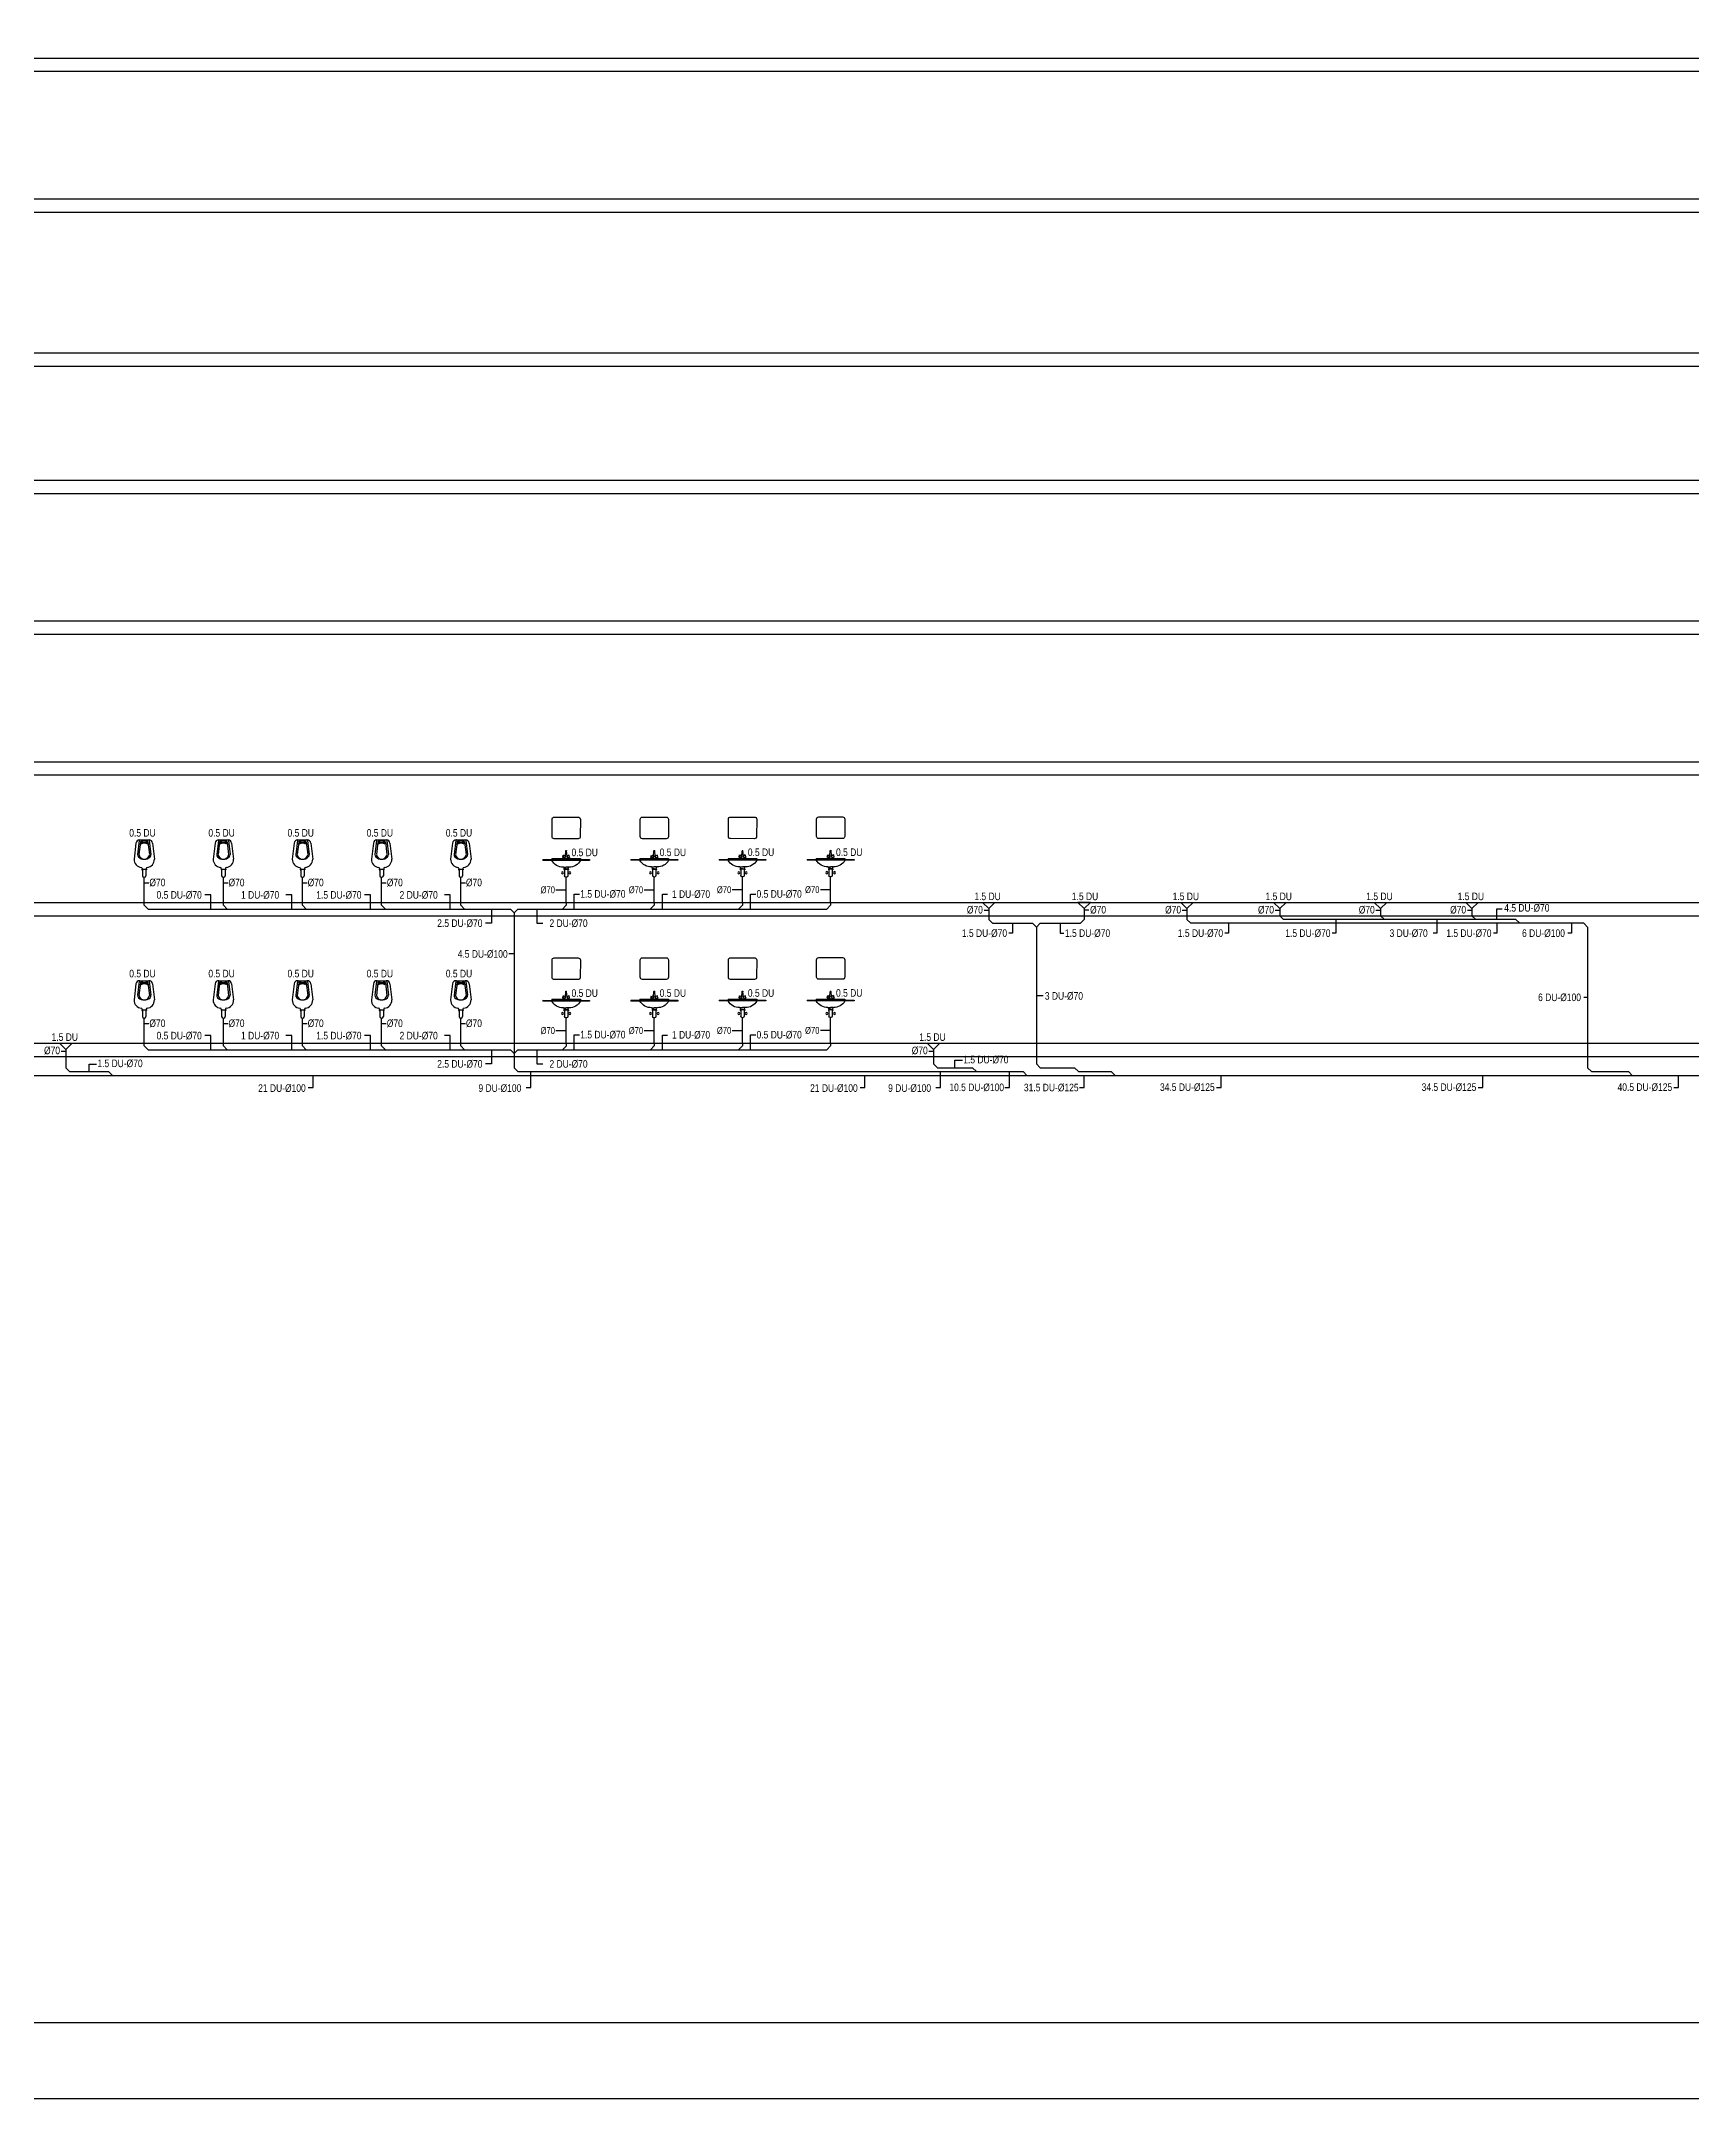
# Model space of a CAD drawing. Header units: centimetres. Extents: x 224692 to 285983, y -88114 to -79914.
# Drawn here: x 228439 to 232790, y -88114 to -82692 of the extents above; entities that cross this region are included whole.
import ezdxf
from ezdxf.enums import TextEntityAlignment as Align

# ---------------------------------------------------------------- set-up
doc = ezdxf.new("R2010")
doc.units = ezdxf.units.CM
doc.header["$LTSCALE"] = 0.2
doc.layers.get('0').update_dxf_attribs({"color": 252})
for name, color, linetype, lineweight in [('1-BASLIK', 53, 'Continuous', 25), ('SP-PIS', 6, 'Continuous', 30), ('SP-PIS-ALT KAT TAVANINDA', 30, 'Continuous', 30), ('SP-PIS-CAP', 241, 'Continuous', 30), ('SP-PISSU', 6, 'Continuous', 70), ('SP-PISSU-DOSEME', 121, 'Continuous', 30), ('SP-PISSU-TAVAN', 60, 'Continuous', 30)]:
    doc.layers.add(name, color=color, linetype=linetype, lineweight=lineweight)
for name, color, linetype in [('SP-ARMATUR-PIS-YUKBIRIMI', 213, 'Continuous'), ('SP-ARMATUR-PİSSU', 96, 'Continuous'), ('SP-PIS-YUKBIRIMI', 13, 'Continuous'), ('SP-SUZGEC', 14, 'Continuous')]:
    doc.layers.add(name, color=color, linetype=linetype)
doc.styles.add('ARIAL', font='arial.ttf')

# ---------------------------------------------------------------- blocks, each defined once
blk = doc.blocks.new('SUZ')
for p, q in [((-24.7, 0), (0, -24.7)), ((24.7, 0), (-24.7, 0)), ((0, -24.7), (24.7, 0))]:
    blk.add_line(p, q)
blk = doc.blocks.new('C10')
for p, q in [((-18.9, 233), (-25.2, 180.3)), ((-16.7, 234.9), (16.7, 234.9)), ((18.9, 233), (25.2, 180.3)), ((-31.1, 223.3), (-38.5, 162.3)), ((-14, 227.3), (-19.8, 179.7)), ((14, 227.3), (19.8, 179.7)), ((31.1, 223.3), (38.5, 162.3))]:
    blk.add_line(p, q)
at = {"color": 7}
for p, q in [((-8.8, 124.9), (-6.6, 124.9)), ((-8.8, 124.9), (-8.8, 122.7)), ((-8.8, 122.7), (-6.6, 122.7)), ((-7.7, 128.1), (-7.7, 124.9)), ((-7.7, 124.9), (7.7, 124.9)), ((-6.6, 122.7), (-6.6, 117.6)), ((-6.6, 122.7), (-6.6, 99.9)), ((-1.1, 94.4), (1.1, 94.4)), ((0, 0), (0, 94.4)), ((6.6, 124.9), (8.8, 124.9)), ((6.6, 122.7), (8.8, 122.7)), ((6.6, 122.7), (6.6, 99.9)), ((7.7, 128.1), (7.7, 124.9)), ((8.8, 124.9), (8.8, 122.7))]:
    blk.add_line(p, q, dxfattribs=at)
for centre, radius, start, end in [((-18, 221.7), 13.2, 90, 173.08877), ((-16.7, 232.7), 2.2, 90, 173.08877), ((0, 208.6), 24.1, 57.33013, 122.66987), ((16.7, 232.7), 2.2, 6.91123, 90), ((18, 221.7), 13.2, 6.91123, 90), ((-7.4, 162.3), 31.1, 180, 263.96394), ((-14.3, 179), 11, 173.08877, 226.64208), ((0, 194.2), 31.9, 226.64208, 313.35792), ((0, 182.2), 19.9, 187.46816, 352.53184), ((-11.8, 227), 2.2, 122.66987, 173.08877), ((0, 203.2), 24.1, 57.33013, 122.66987), ((0, 198.8), 24.1, 57.33013, 122.66987), ((7.4, 162.3), 31.1, 276.03606, 360), ((11.8, 227), 2.2, 6.91123, 57.33013), ((14.3, 179), 11, 313.35792, 6.91123)]:
    blk.add_arc(centre, radius, start, end)
for centre, radius, start, end in [((-11, 128.1), 3.3, 0, 83.96394), ((-1.1, 99.9), 5.5, 180, 270), ((1.1, 99.9), 5.5, 270, 0), ((11, 128.1), 3.3, 96.03606, 180)]:
    blk.add_arc(centre, radius, start, end, dxfattribs=at)
blk = doc.blocks.new('C1')
at = {"color": 7}
for p, q in [((-17, 6), (-15, 17)), ((-8, 5), (-16, 5)), ((-13, 17), (-5, 13)), ((-3, 1), (-8, 5)), ((-4, 12), (-5, 11)), ((-4, 10), (-2, 38)), ((4, 10), (2, 38)), ((3, 1), (8, 5)), ((4, 12), (5, 11)), ((5, 8), (4, 9)), ((13, 17), (5, 13)), ((8, 5), (16, 5)), ((17, 6), (15, 17))]:
    blk.add_line(p, q, dxfattribs=at)
for centre in [(-14, 11), (14, 11)]:
    blk.add_circle(centre, 0.88, dxfattribs=at)
for centre, radius, start, end in [((-16, 6), 0.88, 167.8993, 267.2751), ((-14, 16), 0.88, 62.4591, 167.8993), ((-12, 12), 7.91, 303.0945, 5.5175), ((-5, 12), 0.88, 18.7175, 62.4591), ((-6, 10), 1.76, 285.1367, 0), ((0, 5), 5.28, 240.2573, 299.7427), ((0, 37), 2.64, 34.3306, 147.3598), ((0, 35), 2.64, 34.3306, 147.3598), ((6, 10), 1.76, 180, 228.4344), ((5, 12), 0.88, 117.5409, 161.2825), ((12, 12), 7.91, 174.4825, 236.9055), ((14, 16), 0.88, 12.1007, 117.5409), ((16, 6), 0.88, 272.7249, 12.1007)]:
    blk.add_arc(centre, radius, start, end, dxfattribs=at)
blk = doc.blocks.new('N5')
at = {"color": 7}
for p, q in [((2054.9, 169.4), (1869.4, 169.4)), ((1869.4, 169.4), (1869.4, 166.4)), ((1869.4, 166.4), (2054.9, 166.4)), ((2054.9, 169.4), (2054.9, 166.4)), ((1953.3, 140), (1962.1, 140)), ((1953.3, 130.6), (1955.5, 130.6)), ((1953.3, 130.6), (1953.3, 128.4)), ((1953.3, 128.4), (1955.5, 128.4)), ((1954.4, 133.8), (1954.4, 130.6)), ((1954.4, 130.6), (1969.8, 130.6)), ((1955.5, 128.4), (1955.5, 123.3)), ((1955.5, 128.4), (1955.5, 105.6)), ((1961, 100.1), (1963.2, 100.1)), ((1971, 140), (1962.1, 140)), ((1962.1, 0), (1962.1, 100.1)), ((1968.7, 130.6), (1970.9, 130.6)), ((1968.7, 128.4), (1970.9, 128.4)), ((1968.7, 128.4), (1968.7, 105.6)), ((1969.8, 133.8), (1969.8, 130.6)), ((1970.9, 130.6), (1970.9, 128.4))]:
    blk.add_line(p, q, dxfattribs=at)
for p, q in [((2018.8, 173.5), (1905.4, 173.5)), ((1905.4, 173.5), (1905.4, 169.4)), ((2018.8, 173.5), (2018.8, 169.4)), ((1954.5, 133), (1953.7, 137.9)), ((1962.1, 133), (1954.5, 133)), ((1962.1, 133), (1969.7, 133)), ((1969.7, 133), (1970.6, 137.9))]:
    blk.add_line(p, q)
at = {"linetype": 'Continuous'}
blk.add_lwpolyline([(1914.8, 337.2, 0.414214), (1906.1, 328.6), (1906.1, 260.2, 0.414214), (1914.8, 251.6), (2009.5, 251.6, 0.414214), (2018.1, 260.2), (2018.1, 328.6, 0.414214), (2009.5, 337.2)], format="xyb", close=True, dxfattribs=at)
at = {"color": 7}
for centre in [(1947.3, 116.9), (1977, 116.9)]:
    blk.add_circle(centre, 4, dxfattribs=at)
for centre, radius, start, end in [((1949.4, 189.6), 49.7, 207.84161, 272.09595), ((1974.9, 189.6), 49.7, 267.90405, 332.15839), ((1951.3, 137.5), 2.43, 10, 92.09595), ((1973, 137.5), 2.43, 87.90405, 170)]:
    blk.add_arc(centre, radius, start, end)
for centre, start, end in [((1961, 105.6), 180, 270), ((1963.2, 105.6), 270, 0)]:
    blk.add_arc(centre, 5.5, start, end, dxfattribs=at)
at = {"linetype": 'Continuous', "xscale": 0.8, "yscale": 0.8, "zscale": 0.8}
blk.add_blockref('C1', (1961.9, 173.5), dxfattribs=at)
blk = doc.blocks.new('LAVABO-KS')
blk.add_blockref('N5', (-1962.1, 0))

msp = doc.modelspace()

# ---------------------------------------------------------------- linework, layer by layer
at = {"layer": '1-BASLIK'}
for points in [[(224691.5, -88114.3), (224691.5, -79914.3), (285982.6, -79914.3), (285982.6, -88114.3)], [(283082.6, -87914.3), (224891.5, -87914.3), (224891.5, -80114.3), (283082.6, -80114.3)]]:
    msp.add_lwpolyline(points, close=True, dxfattribs=at)
at = {"layer": 'SP-PIS', "color": 6, "lineweight": -3, "extrusion": (1.32356e-08, -4.95396e-07, 1)}
for p, q in [((229822.4, -84969.3, 0), (229812.6, -84979.1, 0)), ((230054.8, -84969.1, 0), (230045, -84978.9, 0)), ((230287.2, -84968.9, 0), (230277.4, -84978.7, 0)), ((230519.6, -84968.7, 0), (230509.2, -84979.1, 0)), ((229822.4, -85340.1, 0), (229812.6, -85349.9, 0)), ((230054.8, -85339.9, 0), (230045, -85349.7, 0)), ((230287.2, -85339.7, 0), (230277.4, -85349.5, 0)), ((230519.6, -85339.5, 0), (230509.2, -85349.9, 0))]:
    msp.add_line(p, q, dxfattribs=at)
at = {"layer": 'SP-PIS-ALT KAT TAVANINDA', "lineweight": -3, "transparency": 33554687}
for p, q in [((230936.2, -84978.1, 0), (230936.2, -85006.6, 0)), ((231187.9, -84978.1, 0), (231187.9, -85006.6, 0)), ((231458.7, -84978.1, 0), (231458.7, -85006.6, 0)), ((231703.6, -84978.1, 0), (231703.6, -84996.6, 0)), ((231969.1, -84978.1, 0), (231969.1, -84996.6, 0)), ((232210, -84978.1, 0), (232210, -84996.6, 0)), ((228503.6, -85348.9, 0), (228503.6, -85397.4, 0)), ((230790.9, -85348.9, 0), (230790.9, -85387.4, 0))]:
    msp.add_line(p, q, dxfattribs=at)
at = {"layer": 'SP-PIS-ALT KAT TAVANINDA', "lineweight": -3, "transparency": 33554687, "extrusion": (-6.17853e-09, 5.71318e-08, 1)}
for p, q in [((230946.2, -85016.6, 0), (230936.2, -85006.6, 0)), ((231468.7, -85016.6, 0), (231458.7, -85006.6, 0)), ((231713.6, -85006.6, 0), (231703.6, -84996.6, 0)), ((231979.1, -85006.6, 0), (231969.1, -84996.6, 0)), ((232220, -85006.6, 0), (232210, -84996.6, 0)), ((228513.6, -85407.4, 0), (228503.6, -85397.4, 0)), ((230800.9, -85397.4, 0), (230790.9, -85387.4, 0))]:
    msp.add_line(p, q, dxfattribs=at)
at = {"layer": 'SP-PIS-ALT KAT TAVANINDA', "lineweight": -3, "transparency": 33554687, "extrusion": (6.17853e-09, 5.71318e-08, 1)}
msp.add_line((231177.9, -85016.6, 0), (231187.9, -85006.6, 0), dxfattribs=at)
at = {"layer": 'SP-PIS-CAP', "color": 7, "lineweight": -3, "ltscale": 100}
for p, q in [((225667.3, -82736.7, 0), (282297.8, -82736.7, 0)), ((225667.3, -82771.7, 0), (282297.8, -82771.7, 0)), ((225667.3, -83107.5, 0), (282297.8, -83107.5, 0)), ((225667.3, -83142.5, 0), (282297.8, -83142.5, 0)), ((225667.3, -83513.3, 0), (282297.8, -83513.3, 0)), ((225667.3, -83548.3, 0), (282297.8, -83548.3, 0)), ((225667.3, -83849.2, 0), (282297.8, -83849.2, 0)), ((225667.3, -83884.2, 0), (282297.8, -83884.2, 0)), ((225667.3, -84220, 0), (282297.8, -84220, 0)), ((225667.3, -84255, 0), (282297.8, -84255, 0)), ((225667.3, -84590.8, 0), (282297.8, -84590.8, 0)), ((225667.3, -84625.8, 0), (282079.4, -84625.8, 0)), ((225667.3, -84961.6, 0), (282297.8, -84961.6, 0)), ((225667.3, -84996.6, 0), (282297.8, -84996.6, 0)), ((225667.3, -85332.4, 0), (282297.8, -85332.4, 0)), ((225667.3, -85367.4, 0), (282297.8, -85367.4, 0))]:
    msp.add_line(p, q, dxfattribs=at)
at = {"layer": 'SP-PIS-CAP', "lineweight": -3, "transparency": 33554687}
for p, q in [((228722.5, -84910.8, 0), (228710.3, -84910.8, 0)), ((228931.1, -84910.8, 0), (228918.9, -84910.8, 0)), ((229139.7, -84910.8, 0), (229127.5, -84910.8, 0)), ((229348.3, -84910.8, 0), (229336.1, -84910.8, 0)), ((229556.9, -84910.8, 0), (229544.7, -84910.8, 0)), ((230924, -84982.5, 0), (230936.2, -84982.5, 0)), ((231200.1, -84982.5, 0), (231187.9, -84982.5, 0)), ((231446.6, -84982.5, 0), (231458.7, -84982.5, 0)), ((231691.4, -84982.5, 0), (231703.6, -84982.5, 0)), ((231957, -84982.5, 0), (231969.1, -84982.5, 0)), ((232197.9, -84982.5, 0), (232210, -84982.5, 0)), ((228722.5, -85281.6, 0), (228710.3, -85281.6, 0)), ((228931.1, -85281.6, 0), (228918.9, -85281.6, 0)), ((229139.7, -85281.6, 0), (229127.5, -85281.6, 0)), ((229348.3, -85281.6, 0), (229336.1, -85281.6, 0)), ((229556.9, -85281.6, 0), (229544.7, -85281.6, 0)), ((228491.5, -85353.4, 0), (228503.6, -85353.4, 0)), ((230778.7, -85353.4, 0), (230790.9, -85353.4, 0))]:
    msp.add_line(p, q, dxfattribs=at)
at = {"layer": 'SP-PIS-CAP', "lineweight": -3}
for p, q in [((229795.6, -84928.4, 0), (229822.5, -84928.4, 0)), ((230028, -84928.2, 0), (230054.8, -84928.2, 0)), ((230260.4, -84928, 0), (230287.2, -84928, 0)), ((230492.7, -84927.8, 0), (230519.6, -84927.8, 0)), ((229795.6, -85299.2, 0), (229822.5, -85299.2, 0)), ((230028, -85299, 0), (230054.8, -85299, 0)), ((230260.4, -85298.8, 0), (230287.2, -85298.8, 0)), ((230492.7, -85298.6, 0), (230519.6, -85298.7, 0))]:
    msp.add_line(p, q, dxfattribs=at)
at = {"layer": 'SP-PIS-YUKBIRIMI'}
for p, q in [((228885.7, -84941.8, 0), (228870.2, -84941.8, 0)), ((228885.7, -84979.1, 0), (228885.7, -84941.8, 0)), ((229099, -84941.8, 0), (229083.6, -84941.8, 0)), ((229099, -84979.1, 0), (229099, -84941.8, 0)), ((229306.7, -84941.8, 0), (229291.3, -84941.8, 0)), ((229306.7, -84979.1, 0), (229306.7, -84941.8, 0)), ((229517, -84941.8, 0), (229501.6, -84941.8, 0)), ((229517, -84979.1, 0), (229517, -84941.8, 0)), ((229843.6, -84978.9, 0), (229843.6, -84939.7, 0)), ((229843.6, -84939.7, 0), (229857.5, -84939.7, 0)), ((230076, -84979.5, 0), (230076, -84940.3, 0)), ((230076, -84940.3, 0), (230089.9, -84940.3, 0)), ((230308.4, -84979.1, 0), (230308.4, -84939.9, 0)), ((230308.4, -84939.9, 0), (230322.2, -84939.9, 0)), ((229625.5, -85016.4, 0), (229610, -85016.4, 0)), ((229625.5, -84979.1, 0), (229625.5, -85016.4, 0)), ((229745.3, -84979.1, 0), (229745.3, -85016.4, 0)), ((229745.3, -85016.4, 0), (229760.7, -85016.4, 0)), ((230999.1, -85016.6, 0), (230999.1, -85042.9, 0)), ((231125, -85016.6, 0), (231125, -85042.9, 0)), ((231568.4, -85016.6, 0), (231568.4, -85042.9, 0)), ((231851.6, -85006.6, 0), (231851.6, -85042.9, 0)), ((232117.2, -85006.6, 0), (232117.2, -85042.9, 0)), ((232276, -85006.6, 0), (232276, -84978.9, 0)), ((232276, -84978.9, 0), (232290.1, -84978.9, 0)), ((232276, -85016.6, 0), (232276, -85042.9, 0)), ((232472.6, -85016.6, 0), (232472.6, -85042.9, 0)), ((230999.1, -85042.9, 0), (230989.5, -85042.9, 0)), ((231125, -85042.9, 0), (231134.5, -85042.9, 0)), ((231568.4, -85042.9, 0), (231558.9, -85042.9, 0)), ((231851.6, -85042.9, 0), (231842, -85042.9, 0)), ((232117.2, -85042.9, 0), (232107.6, -85042.9, 0)), ((232276, -85042.9, 0), (232266.5, -85042.9, 0)), ((232472.6, -85042.9, 0), (232463.1, -85042.9, 0)), ((229685.4, -85097.1, 0), (229671.4, -85097.1, 0)), ((231062, -85207, 0), (231079.6, -85207, 0)), ((232514.9, -85212, 0), (232505.3, -85212, 0)), ((228885.7, -85312.6, 0), (228870.2, -85312.6, 0)), ((228885.7, -85349.9, 0), (228885.7, -85312.6, 0)), ((229099, -85312.6, 0), (229083.6, -85312.6, 0)), ((229099, -85349.9, 0), (229099, -85312.6, 0)), ((229306.7, -85312.6, 0), (229291.3, -85312.6, 0)), ((229306.7, -85349.9, 0), (229306.7, -85312.6, 0)), ((229517, -85312.6, 0), (229501.6, -85312.6, 0)), ((229517, -85349.9, 0), (229517, -85312.6, 0)), ((229843.6, -85349.7, 0), (229843.6, -85310.5, 0)), ((229843.6, -85310.5, 0), (229857.5, -85310.5, 0)), ((230076, -85350.3, 0), (230076, -85311.1, 0)), ((230076, -85311.1, 0), (230089.9, -85311.1, 0)), ((230308.4, -85349.9, 0), (230308.4, -85310.7, 0)), ((230308.4, -85310.7, 0), (230322.2, -85310.7, 0)), ((228565.1, -85407.4, 0), (228565.1, -85387.5, 0)), ((228565.1, -85387.5, 0), (228584.7, -85387.5, 0)), ((229625.5, -85387.2, 0), (229610, -85387.2, 0)), ((229625.5, -85349.9, 0), (229625.5, -85387.2, 0)), ((229745.3, -85349.9, 0), (229745.3, -85387.2, 0)), ((229745.3, -85387.2, 0), (229760.7, -85387.2, 0)), ((230847.3, -85397.4, 0), (230847.3, -85377.5, 0)), ((230847.3, -85377.5, 0), (230866.9, -85377.5, 0)), ((229142.8, -85449.1, 0), (229155.2, -85449.1, 0)), ((229155.2, -85449.1, 0), (229155.2, -85417.4, 0)), ((229717.2, -85449.1, 0), (229729.5, -85449.1, 0)), ((229729.5, -85449.1, 0), (229729.5, -85407.4, 0)), ((230597.6, -85449.1, 0), (230610, -85449.1, 0)), ((230610, -85449.1, 0), (230610, -85417.4, 0)), ((230797.2, -85449.1, 0), (230809.6, -85449.1, 0)), ((230809.6, -85449.1, 0), (230809.6, -85407.4, 0)), ((230978.8, -85449.1, 0), (230991.2, -85449.1, 0)), ((230991.2, -85449.1, 0), (230991.2, -85407.4, 0)), ((231175.6, -85449.1, 0), (231188, -85449.1, 0)), ((231188, -85449.1, 0), (231188, -85417.4, 0)), ((231536.3, -85449.1, 0), (231548.7, -85449.1, 0)), ((231548.7, -85449.1, 0), (231548.7, -85417.4, 0)), ((232226.1, -85449.1, 0), (232238.4, -85449.1, 0)), ((232238.4, -85449.1, 0), (232238.4, -85417.4, 0)), ((232742.3, -85449.1, 0), (232754.7, -85449.1, 0)), ((232754.7, -85449.1, 0), (232754.7, -85417.4, 0))]:
    msp.add_line(p, q, dxfattribs=at)
at = {"layer": 'SP-PISSU', "lineweight": -3, "transparency": 33554687}
for p, q in [((228710.3, -84969.1, 0), (228710.3, -84961.6, 0)), ((228918.9, -84969.1, 0), (228918.9, -84961.6, 0)), ((229127.5, -84969.1, 0), (229127.5, -84961.6, 0)), ((229336.1, -84969.1, 0), (229336.1, -84961.6, 0)), ((229544.7, -84969.1, 0), (229544.7, -84961.6, 0)), ((229822.4, -84961.8, 0), (229822.4, -84969.3, 0)), ((230054.8, -84961.6, 0), (230054.8, -84969.1, 0)), ((230287.2, -84961.4, 0), (230287.2, -84968.9, 0)), ((230519.6, -84961.2, 0), (230519.6, -84968.7, 0)), ((228720.3, -84979.1, 0), (228710.3, -84969.1, 0)), ((228720.3, -84979.1, 0), (229675.4, -84979.1, 0)), ((228928.9, -84979.1, 0), (228918.9, -84969.1, 0)), ((229137.5, -84979.1, 0), (229127.5, -84969.1, 0)), ((229346.1, -84979.1, 0), (229336.1, -84969.1, 0)), ((229554.7, -84979.1, 0), (229544.7, -84969.1, 0)), ((229685.4, -84989.1, 0), (229675.4, -84979.1, 0)), ((229685.4, -84989.1, 0), (229695.4, -84979.1, 0)), ((229685.4, -84989.1, 0), (229685.4, -85359.9, 0)), ((229695.4, -84979.1, 0), (230509.2, -84979.1, 0)), ((228710.3, -85339.9, 0), (228710.3, -85332.4, 0)), ((228720.3, -85349.9, 0), (228710.3, -85339.9, 0)), ((228918.9, -85339.9, 0), (228918.9, -85332.4, 0)), ((228928.9, -85349.9, 0), (228918.9, -85339.9, 0)), ((229127.5, -85339.9, 0), (229127.5, -85332.4, 0)), ((229137.5, -85349.9, 0), (229127.5, -85339.9, 0)), ((229336.1, -85339.9, 0), (229336.1, -85332.4, 0)), ((229346.1, -85349.9, 0), (229336.1, -85339.9, 0)), ((229544.7, -85339.9, 0), (229544.7, -85332.4, 0)), ((229554.7, -85349.9, 0), (229544.7, -85339.9, 0)), ((229822.4, -85332.6, 0), (229822.4, -85340.1, 0)), ((230054.8, -85332.4, 0), (230054.8, -85339.9, 0)), ((230287.2, -85332.2, 0), (230287.2, -85339.7, 0)), ((230519.6, -85332, 0), (230519.6, -85339.5, 0)), ((228720.3, -85349.9, 0), (229675.4, -85349.9, 0)), ((229685.4, -85359.9, 0), (229675.4, -85349.9, 0)), ((229685.4, -85359.9, 0), (229695.4, -85349.9, 0)), ((229685.4, -85359.9, 0), (229685.4, -85397.4, 0)), ((229695.4, -85349.9, 0), (230509.2, -85349.9, 0))]:
    msp.add_line(p, q, dxfattribs=at)
at = {"layer": 'SP-PISSU', "lineweight": -3, "transparency": 33554687, "extrusion": (1.54115e-08, 2.94836e-07, 1)}
msp.add_line((229695.4, -85407.4, 0), (229685.4, -85397.4, 0), dxfattribs=at)
at = {"layer": 'SP-PISSU-DOSEME', "lineweight": -3}
for p, q in [((230800.9, -85397.4, 0), (230893.7, -85397.4, 0)), ((231072, -85397.4, 0), (231162.8, -85397.4, 0)), ((231162.8, -85397.4, 0), (231172.8, -85407.4, 0)), ((226514.9, -85417.4, 0), (240971.2, -85417.4, 0)), ((228513.6, -85407.4, 0), (228616.5, -85407.4, 0)), ((229695.4, -85407.4, 0), (231027.1, -85407.4, 0)), ((231172.8, -85407.4, 0), (231259.2, -85407.4, 0)), ((231259.2, -85407.4, 0), (231269.2, -85417.4, 0)), ((232524.9, -85407.4, 0), (232622.5, -85407.4, 0)), ((232622.5, -85407.4, 0), (232632.5, -85417.4, 0))]:
    msp.add_line(p, q, dxfattribs=at)
at = {"layer": 'SP-PISSU-DOSEME', "lineweight": -3, "extrusion": (-6.17853e-09, 5.71318e-08, 1)}
for p, q in [((230903.7, -85407.4, 0), (230893.7, -85397.4, 0)), ((228626.5, -85417.4, 0), (228616.5, -85407.4, 0)), ((231037.1, -85417.4, 0), (231027.1, -85407.4, 0))]:
    msp.add_line(p, q, dxfattribs=at)
at = {"layer": 'SP-PISSU-TAVAN', "lineweight": -3}
for p, q in [((230946.2, -85016.6, 0), (231052, -85016.6, 0)), ((231062, -85026.6, 0), (231052, -85016.6, 0)), ((231062, -85026.6, 0), (231072, -85016.6, 0)), ((231072, -85016.6, 0), (231177.9, -85016.6, 0)), ((232504.9, -85016.6, 0), (231468.7, -85016.6, 0)), ((232325.9, -85006.6, 0), (231713.6, -85006.6, 0)), ((232514.9, -85026.6, 0), (232504.9, -85016.6, 0)), ((231062, -85026.6, 0), (231062, -85387.4, 0)), ((232514.9, -85026.6, 0), (232514.9, -85397.4, 0)), ((231062, -85387.4, 0), (231072, -85397.4, 0)), ((232514.9, -85397.4, 0), (232524.9, -85407.4, 0))]:
    msp.add_line(p, q, dxfattribs=at)
at = {"layer": 'SP-PISSU-TAVAN', "lineweight": -3, "extrusion": (-6.17853e-09, 5.71318e-08, 1)}
msp.add_line((232335.9, -85016.6, 0), (232325.9, -85006.6, 0), dxfattribs=at)

# ---------------------------------------------------------------- block references
at = {"layer": 'SP-ARMATUR-PİSSU', "lineweight": -3, "xscale": -0.6666666666715173, "yscale": 0.6666666666715173, "zscale": 0.6666666666715173, "rotation": 359.9797331758123}
for p in [(229822.4, -84961.8, 0), (230054.8, -84961.6, 0), (230287.2, -84961.4, 0), (230519.6, -84961.2, 0), (229822.4, -85332.6, 0), (230054.8, -85332.4, 0), (230287.2, -85332.2, 0), (230519.6, -85332, 0)]:
    msp.add_blockref('LAVABO-KS', p, dxfattribs=at)
at = {"layer": 'SP-ARMATUR-PİSSU', "lineweight": -3, "transparency": 33554687, "xscale": 0.7, "yscale": 0.7, "zscale": 0.7}
for p in [(228710.3, -84961.6, 0), (228918.9, -84961.6, 0), (229127.5, -84961.6, 0), (229336.1, -84961.6, 0), (229544.7, -84961.6, 0), (228710.3, -85332.4, 0), (228918.9, -85332.4, 0), (229127.5, -85332.4, 0), (229336.1, -85332.4, 0), (229544.7, -85332.4, 0)]:
    msp.add_blockref('C10', p, dxfattribs=at)
at = {"layer": 'SP-SUZGEC', "lineweight": -3, "transparency": 33554687, "extrusion": (0, 0, -1), "yscale": 0.6666653736792796, "zscale": -0.6666653736792796}
for p, xscale in [((-230936.2, -84961.6, 0), 0.6666653736792796), ((-231187.9, -84961.6, 0), -0.6666653736792796), ((-231458.7, -84961.6, 0), 0.6666653736792796), ((-231703.6, -84961.6, 0), 0.6666653736792796), ((-231969.1, -84961.6, 0), 0.6666653736792796), ((-232210, -84961.6, 0), 0.6666653736792796), ((-228503.6, -85332.4, 0), 0.6666653736792796), ((-230790.9, -85332.4, 0), 0.6666653736792796)]:
    msp.add_blockref('SUZ', p, dxfattribs=dict(at, xscale=xscale))

# ---------------------------------------------------------------- texts
at = {"layer": 'SP-ARMATUR-PIS-YUKBIRIMI', "lineweight": -3, "transparency": 33554687, "style": 'ARIAL', "width": 0.8}
for s, p in [('0.5 DU', (228670.8, -84788.3, 0)), ('0.5 DU', (228879.4, -84788.3, 0)), ('0.5 DU', (229088, -84788.3, 0)), ('0.5 DU', (229296.6, -84788.3, 0)), ('0.5 DU', (229505.2, -84788.3, 0)), ('1.5 DU', (231155.4, -84955.7, 0)), ('0.5 DU', (228670.8, -85159.1, 0)), ('0.5 DU', (228879.4, -85159.1, 0)), ('0.5 DU', (229088, -85159.1, 0)), ('0.5 DU', (229296.6, -85159.1, 0)), ('0.5 DU', (229505.2, -85159.1, 0))]:
    msp.add_text(s, height=20, rotation=360, dxfattribs=at).set_placement(p)
at = {"layer": 'SP-ARMATUR-PIS-YUKBIRIMI', "lineweight": -3, "style": 'ARIAL', "width": 0.8}
for p in [(229836.6, -84839.8, 0), (230069, -84839.6, 0), (230301.4, -84839.5, 0), (230533.8, -84839.3, 0), (229836.6, -85210.6, 0), (230069, -85210.4, 0), (230301.4, -85210.3, 0), (230533.8, -85210.1, 0)]:
    msp.add_text('0.5 DU', height=20, rotation=359.9797, dxfattribs=at).set_placement(p)
at = {"layer": 'SP-ARMATUR-PIS-YUKBIRIMI', "lineweight": -3, "transparency": 33554687, "style": 'ARIAL', "width": 0.8}
for p in [(230898.5, -84955.7, 0), (231421.1, -84955.7, 0), (231665.9, -84955.7, 0), (231931.5, -84955.7, 0), (232172.3, -84955.7, 0), (228466, -85326.5, 0), (230753.2, -85326.5, 0)]:
    msp.add_text('1.5 DU', height=20, dxfattribs=at).set_placement(p)
at = {"layer": 'SP-PIS-CAP', "lineweight": -3, "transparency": 33554687, "style": 'ARIAL', "width": 0.8}
for p in [(228723.8, -84919.1, 0), (228932.4, -84919.1, 0), (229141, -84919.1, 0), (229349.6, -84919.1, 0), (229558.2, -84919.1, 0), (230878.6, -84990.9, 0), (231203.4, -84990.9, 0), (231401.2, -84990.9, 0), (231646, -84990.9, 0), (231911.6, -84990.9, 0), (232152.4, -84990.9, 0), (228723.8, -85290, 0), (228932.4, -85290, 0), (229141, -85290, 0), (229349.6, -85290, 0), (229558.2, -85290, 0), (228446.1, -85361.7, 0), (230733.3, -85361.7, 0)]:
    msp.add_text('%%C70', height=20, dxfattribs=at).set_placement(p)
at = {"layer": 'SP-PIS-CAP', "lineweight": -3, "style": 'ARIAL', "width": 0.8}
for p in [(229754.9, -84937.5, 0), (229987.3, -84937.4, 0), (230219.7, -84937.2, 0), (230452.1, -84937, 0), (229754.9, -85308.3, 0), (229987.3, -85308.2, 0), (230219.7, -85308, 0), (230452.1, -85307.8, 0)]:
    msp.add_text('%%C70', height=18, rotation=359.9797, dxfattribs=at).set_placement(p)
at = {"layer": 'SP-PIS-YUKBIRIMI', "style": 'ARIAL', "width": 0.8}
for s, p in [('0.5 DU-%%C70', (228802.4, -84941.8, 0)), ('1 DU-%%C70', (229015.7, -84941.8, 0)), ('1.5 DU-%%C70', (229223.4, -84941.8, 0)), ('2 DU-%%C70', (229433.7, -84941.8, 0)), ('1.5 DU-%%C70', (229919.2, -84939.2, 0)), ('1 DU-%%C70', (230151.6, -84939.7, 0)), ('0.5 DU-%%C70', (230383.9, -84939.3, 0)), ('2.5 DU-%%C70', (229542.2, -85016.3, 0)), ('2 DU-%%C70', (229828.7, -85016.3, 0)), ('4.5 DU-%%C70', (232354.7, -84975.9, 0)), ('1.5 DU-%%C70', (230925.1, -85042.6, 0)), ('1.5 DU-%%C70', (231196.8, -85042.5, 0)), ('1.5 DU-%%C70', (231494.4, -85042.6, 0)), ('1.5 DU-%%C70', (231777.6, -85042.6, 0)), ('3 DU-%%C70', (232043.1, -85042.6, 0)), ('1.5 DU-%%C70', (232202, -85042.6, 0)), ('6 DU-%%C100', (232398.6, -85042.6, 0)), ('4.5 DU-%%C100', (229602.4, -85097.4, 0)), ('3 DU-%%C70', (231134.5, -85208, 0)), ('6 DU-%%C100', (232440.9, -85211.7, 0)), ('0.5 DU-%%C70', (228802.4, -85312.6, 0)), ('1 DU-%%C70', (229015.7, -85312.6, 0)), ('1.5 DU-%%C70', (229223.4, -85312.6, 0)), ('2 DU-%%C70', (229433.7, -85312.6, 0)), ('1.5 DU-%%C70', (229919.2, -85310, 0)), ('1 DU-%%C70', (230151.6, -85310.5, 0)), ('0.5 DU-%%C70', (230383.9, -85310.2, 0)), ('1.5 DU-%%C70', (228646.5, -85385.7, 0)), ('2.5 DU-%%C70', (229542.2, -85387.1, 0)), ('2 DU-%%C70', (229828.7, -85387.1, 0)), ('1.5 DU-%%C70', (230928.7, -85375.7, 0)), ('21 DU-%%C100', (229073.3, -85450.9, 0)), ('9 DU-%%C100', (229647.7, -85450.9, 0)), ('21 DU-%%C100', (230528.2, -85450.9, 0)), ('9 DU-%%C100', (230727.7, -85450.9, 0)), ('10.5 DU-%%C100', (230904.6, -85448.9, 0)), ('31.5 DU-%%C125', (231101.1, -85449.4, 0)), ('34.5 DU-%%C125', (231459.8, -85448.4, 0)), ('34.5 DU-%%C125', (232149.5, -85448.4, 0)), ('40.5 DU-%%C125', (232665.8, -85448.4, 0))]:
    msp.add_text(s, height=20, dxfattribs=at).set_placement(p, align=Align.MIDDLE_CENTER)

doc.saveas('drawing.dxf')
